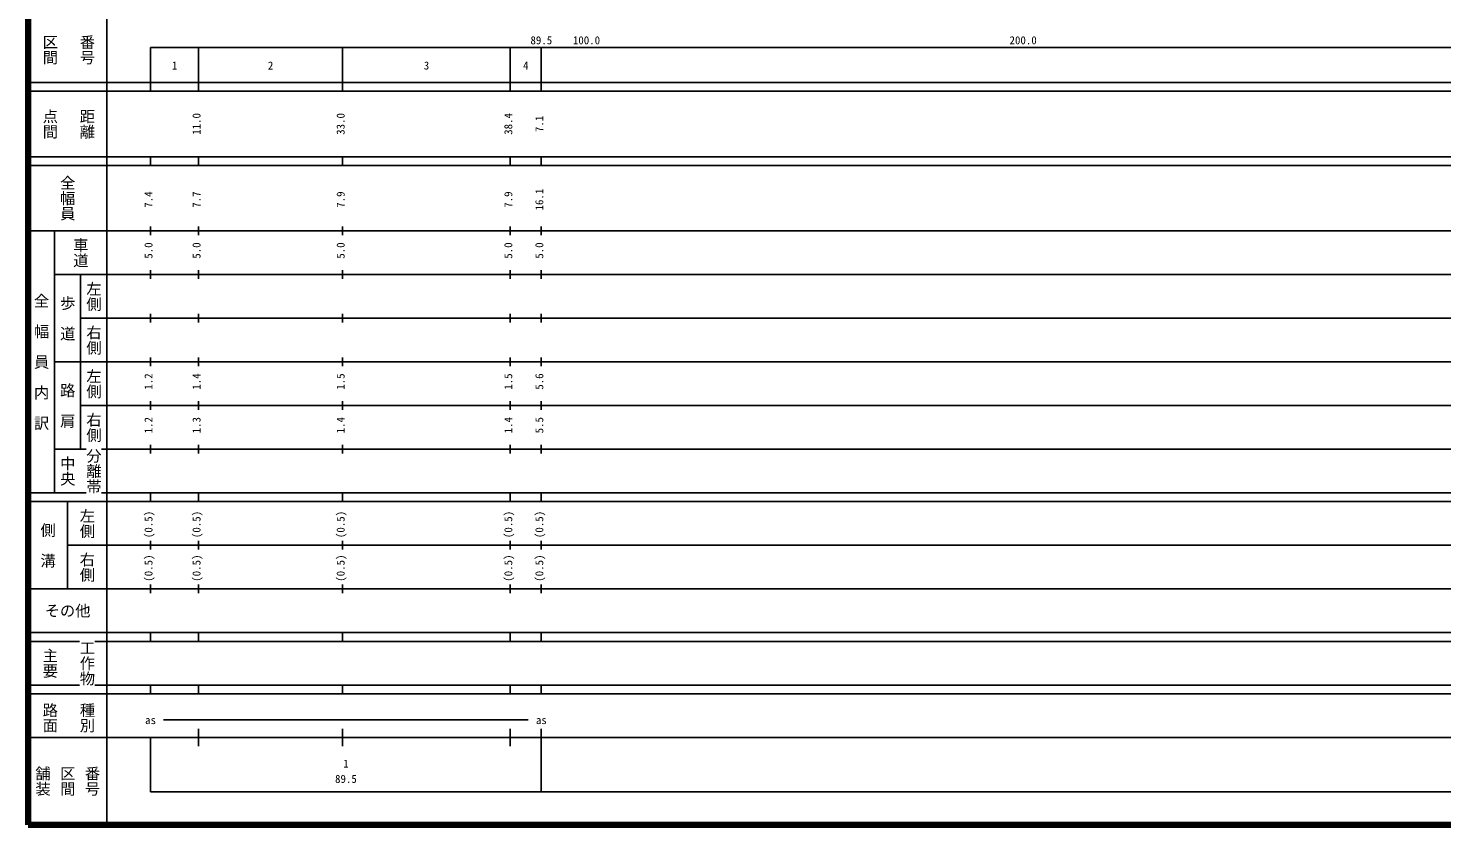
# Model space of a CAD drawing. Units: millimetres on the paper, enlarged 1000 times. Extents: x 40000 to 680000, y 20000 to 380000.
# Drawn here: x 40000 to 363711, y 20000 to 202409 of the extents above; entities that cross this region are included whole.
import ezdxf
from ezdxf.enums import TextEntityAlignment as Align

# ---------------------------------------------------------------- set-up
doc = ezdxf.new("R2010")
doc.units = ezdxf.units.MM
doc.header["$LTSCALE"] = 1000
doc.layers.add('M-TTL', color=2, linetype='Continuous', lineweight=140)
doc.layers.add('M-TTL-BAND', color=7, linetype='Continuous', lineweight=25)
doc.styles.add('@ＭＳ ゴシック', font='')
doc.styles.add('ＭＳ ゴシック', font='')
doc.styles.get('@ＭＳ ゴシック').set_extended_font_data('@MS Gothic')
doc.styles.get('ＭＳ ゴシック').set_extended_font_data('MS Gothic')

msp = doc.modelspace()

# ---------------------------------------------------------------- linework, layer by layer
at = {"layer": 'M-TTL'}
for p, q in [((40000, 380000), (40000, 20000)), ((40000, 20000), (680000, 20000))]:
    msp.add_line(p, q, dxfattribs=at)
at = {"layer": 'M-TTL-BAND'}
for p, q in [((58000, 370000), (58000, 20000)), ((68000, 198000), (579000, 198000)), ((68000, 198000), (68000, 188000)), ((79000, 188000), (79000, 198000)), ((112000, 188000), (112000, 198000)), ((150400, 188000), (150400, 198000)), ((157500, 188000), (157500, 198000)), ((40000, 190000), (579000, 190000)), ((40000, 188000), (579000, 188000)), ((40000, 173000), (579000, 173000)), ((68000, 171000), (68000, 173000)), ((79000, 171000), (79000, 173000)), ((112000, 171000), (112000, 173000)), ((150400, 171000), (150400, 173000)), ((157500, 171000), (157500, 173000)), ((40000, 171000), (579000, 171000)), ((40000, 156000), (579000, 156000)), ((46000, 96000), (46000, 156000)), ((68000, 155000), (68000, 157000)), ((79000, 155000), (79000, 157000)), ((112000, 155000), (112000, 157000)), ((150400, 155000), (150400, 157000)), ((157500, 155000), (157500, 157000)), ((46000, 146000), (579000, 146000)), ((52000, 146000), (52000, 106000)), ((68000, 145000), (68000, 147000)), ((79000, 145000), (79000, 147000)), ((112000, 145000), (112000, 147000)), ((150400, 145000), (150400, 147000)), ((157500, 145000), (157500, 147000)), ((52000, 136000), (579000, 136000)), ((68000, 135000), (68000, 137000)), ((79000, 135000), (79000, 137000)), ((112000, 135000), (112000, 137000)), ((150400, 135000), (150400, 137000)), ((157500, 135000), (157500, 137000)), ((68000, 125000), (68000, 127000)), ((79000, 125000), (79000, 127000)), ((112000, 125000), (112000, 127000)), ((150400, 125000), (150400, 127000)), ((157500, 125000), (157500, 127000)), ((46000, 126000), (579000, 126000)), ((68000, 115000), (68000, 117000)), ((79000, 115000), (79000, 117000)), ((112000, 115000), (112000, 117000)), ((150400, 115000), (150400, 117000)), ((157500, 115000), (157500, 117000)), ((52000, 116000), (579000, 116000)), ((68000, 105000), (68000, 107000)), ((79000, 105000), (79000, 107000)), ((112000, 105000), (112000, 107000)), ((150400, 105000), (150400, 107000)), ((157500, 105000), (157500, 107000)), ((46000, 106000), (53250, 106000)), ((56750, 106000), (579000, 106000)), ((40000, 96000), (53250, 96000)), ((40000, 94000), (579000, 94000)), ((49000, 94000), (49000, 74000)), ((56750, 96000), (579000, 96000)), ((68000, 94000), (68000, 96000)), ((79000, 94000), (79000, 96000)), ((112000, 94000), (112000, 96000)), ((150400, 94000), (150400, 96000)), ((157500, 94000), (157500, 96000)), ((68000, 83000), (68000, 85000)), ((79000, 83000), (79000, 85000)), ((112000, 83000), (112000, 85000)), ((150400, 83000), (150400, 85000)), ((157500, 83000), (157500, 85000)), ((49000, 84000), (579000, 84000)), ((68000, 73000), (68000, 75000)), ((79000, 73000), (79000, 75000)), ((112000, 73000), (112000, 75000)), ((150400, 73000), (150400, 75000)), ((157500, 73000), (157500, 75000)), ((40000, 74000), (579000, 74000)), ((40000, 64000), (579000, 64000)), ((40000, 62000), (51750, 62000)), ((55250, 62000), (579000, 62000)), ((68000, 62000), (68000, 64000)), ((79000, 62000), (79000, 64000)), ((112000, 62000), (112000, 64000)), ((150400, 62000), (150400, 64000)), ((157500, 62000), (157500, 64000)), ((40000, 52000), (51750, 52000)), ((55250, 52000), (579000, 52000)), ((68000, 50000), (68000, 52000)), ((79000, 50000), (79000, 52000)), ((112000, 50000), (112000, 52000)), ((150400, 50000), (150400, 52000)), ((157500, 50000), (157500, 52000)), ((40000, 50000), (579000, 50000)), ((71000, 44000), (154500, 44000)), ((40000, 40000), (579000, 40000)), ((68000, 40000), (68000, 27500)), ((79000, 38000), (79000, 42000)), ((112000, 38000), (112000, 42000)), ((150400, 38000), (150400, 42000)), ((157500, 27500), (157500, 42000)), ((68000, 27500), (579000, 27500))]:
    msp.add_line(p, q, dxfattribs=at)

# ---------------------------------------------------------------- texts
at = {"layer": 'M-TTL-BAND', "style": '@ＭＳ ゴシック'}
for s, p in [('番号', (53500, 197500)), ('区間', (45000, 197500)), ('点間', (45000, 180500)), ('距離', (53500, 180500)), ('全幅員', (49000, 163500)), ('車道', (52000, 151000)), ('左側', (55000, 141000)), ('全\u3000幅\u3000員\u3000内\u3000訳', (43000, 126000)), ('歩\u3000道', (49000, 136000)), ('右側', (55000, 131000)), ('左側', (55000, 121000)), ('路\u3000肩', (49000, 116000)), ('右側', (55000, 111000)), ('中央', (49000, 101000)), ('分離帯', (55000, 101000)), ('左側', (53500, 89000)), ('側\u3000溝', (44500, 84000)), ('右側', (53500, 79000)), ('工作物', (53500, 57000)), ('主要', (45000, 57000)), ('路面', (45000, 44500)), ('種別', (53500, 44500)), ('舗装', (43333, 30000)), ('区間', (49000, 30000)), ('番号', (54667, 30000))]:
    msp.add_text(s, height=2566, rotation=270, dxfattribs=at).set_placement(p, align=Align.MIDDLE_CENTER)
at = {"layer": 'M-TTL-BAND', "style": 'ＭＳ ゴシック'}
for s, p in [('89.5', (157500, 198195)), ('100.0', (167844, 198195)), ('200.0', (267844, 198195)), ('1', (73500, 192405)), ('2', (95500, 192405)), ('3', (131200, 192405)), ('4', (153950, 192405)), ('as', (68000, 42500)), ('as', (157500, 42500)), ('1', (112750, 32523)), ('89.5', (112750, 29033))]:
    msp.add_text(s, height=1833, dxfattribs=at).set_placement(p, align=Align.BOTTOM_CENTER)
for s, p in [('11.0', (80000, 180500)), ('33.0', (113000, 180500)), ('38.4', (151400, 180500)), ('7.1', (158500, 180500)), ('16.1', (158500, 163174)), ('7.4', (69000, 163174)), ('7.7', (80000, 163174)), ('7.9', (113000, 163174)), ('7.9', (151400, 163174)), ('5.0', (69000, 151500)), ('5.0', (80000, 151500)), ('5.0', (113000, 151500)), ('5.0', (151400, 151500)), ('5.0', (158500, 151500)), ('1.2', (69000, 121500)), ('1.4', (80000, 121500)), ('1.5', (113000, 121500)), ('1.5', (151400, 121500)), ('5.6', (158500, 121500)), ('1.2', (69000, 111500)), ('1.3', (80000, 111500)), ('1.4', (113000, 111500)), ('1.4', (151400, 111500)), ('5.5', (158500, 111500)), ('(0.5)', (69000, 88764)), ('(0.5)', (80000, 88764)), ('(0.5)', (113000, 88764)), ('(0.5)', (151400, 88764)), ('(0.5)', (158500, 88764)), ('(0.5)', (69000, 78764)), ('(0.5)', (80000, 78764)), ('(0.5)', (113000, 78764)), ('(0.5)', (151400, 78764)), ('(0.5)', (158500, 78764))]:
    msp.add_text(s, height=1833, rotation=90, dxfattribs=at).set_placement(p, align=Align.BOTTOM_CENTER)
msp.add_text('その他', height=2566, dxfattribs=at).set_placement((49000, 69000), align=Align.MIDDLE_CENTER)

doc.saveas('drawing.dxf')
